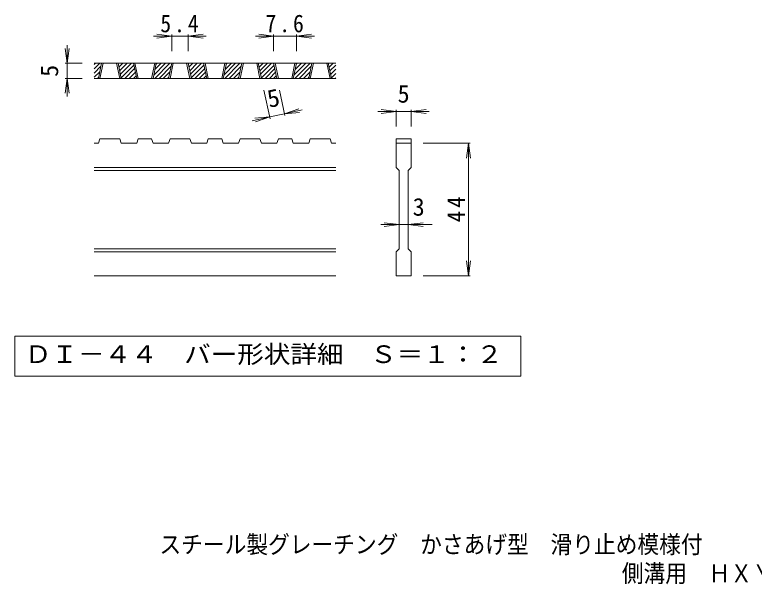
# Model space of a CAD drawing. Units: millimetres on the paper, enlarged 5 times, with parts at other scales. Extents: x -635 to 782, y -687 to 577.
# Drawn here: x -539 to 73, y -687 to -214 of the extents above; entities that cross this region are included whole.
import ezdxf
from ezdxf.enums import TextEntityAlignment as Align

# ---------------------------------------------------------------- set-up
doc = ezdxf.new("R2010")
doc.units = ezdxf.units.MM
doc.header["$LTSCALE"] = 5
doc.layers.add('D-0', color=3, linetype='Continuous', lineweight=9)
doc.layers.add('D-4', color=7, linetype='Continuous', lineweight=9)
doc.layers.add('F-5_F-5ﾚｲﾔ', color=2, linetype='Continuous')
doc.styles.add('ＭＳ ゴシック', font='')
doc.styles.get('ＭＳ ゴシック').set_extended_font_data('MS Gothic')

msp = doc.modelspace()

# ---------------------------------------------------------------- linework, layer by layer
at = {"layer": 'D-0'}
for p, q in [((-473.519, -259.234), (-468.986, -254.701)), ((-473.519, -255.699), (-472.521, -254.701)), ((-273.519, -254.701), (-473.519, -254.701)), ((-473.519, -262.77), (-467.938, -257.189)), ((-470.081, -267.201), (-467.406, -254.701)), ((-468.831, -267.201), (-466.156, -254.701)), ((-455.081, -254.701), (-452.406, -267.201)), ((-453.831, -254.701), (-451.156, -267.201)), ((-453.745, -255.1), (-453.346, -254.701)), ((-453.122, -258.012), (-449.811, -254.701)), ((-452.499, -260.925), (-446.275, -254.701)), ((-451.876, -263.837), (-442.74, -254.701)), ((-451.252, -266.749), (-440.723, -256.22)), ((-438.373, -267.201), (-441.048, -254.701)), ((-437.123, -267.201), (-439.798, -254.701)), ((-423.373, -254.701), (-426.048, -267.201)), ((-422.123, -254.701), (-424.798, -267.201)), ((-424.21, -264.456), (-414.455, -254.701)), ((-423.42, -267.201), (-410.92, -254.701)), ((-423.248, -259.958), (-417.991, -254.701)), ((-422.285, -255.46), (-421.527, -254.701)), ((-419.885, -267.201), (-409.872, -257.189)), ((-412.015, -267.201), (-409.34, -254.701)), ((-410.765, -267.201), (-408.09, -254.701)), ((-397.015, -254.701), (-394.34, -267.201)), ((-395.765, -254.701), (-393.09, -267.201)), ((-395.679, -255.1), (-395.28, -254.701)), ((-395.056, -258.012), (-391.745, -254.701)), ((-394.433, -260.925), (-388.209, -254.701)), ((-393.81, -263.837), (-384.674, -254.701)), ((-393.186, -266.749), (-382.657, -256.22)), ((-380.307, -267.201), (-382.982, -254.701)), ((-379.057, -267.201), (-381.732, -254.701)), ((-365.307, -254.701), (-367.982, -267.201)), ((-364.057, -254.701), (-366.732, -267.201)), ((-366.144, -264.456), (-356.389, -254.701)), ((-365.354, -267.201), (-352.854, -254.701)), ((-365.182, -259.958), (-359.925, -254.701)), ((-364.219, -255.46), (-363.46, -254.701)), ((-361.819, -267.201), (-351.806, -257.189)), ((-353.949, -267.201), (-351.274, -254.701)), ((-352.699, -267.201), (-350.024, -254.701)), ((-338.949, -254.701), (-336.274, -267.201)), ((-337.699, -254.701), (-335.024, -267.201)), ((-337.613, -255.1), (-337.214, -254.701)), ((-336.99, -258.012), (-333.679, -254.701)), ((-336.367, -260.925), (-330.143, -254.701)), ((-335.744, -263.837), (-326.608, -254.701)), ((-335.12, -266.749), (-324.591, -256.22)), ((-322.241, -267.201), (-324.916, -254.701)), ((-320.991, -267.201), (-323.666, -254.701)), ((-307.241, -254.701), (-309.916, -267.201)), ((-305.991, -254.701), (-308.666, -267.201)), ((-308.078, -264.456), (-298.323, -254.701)), ((-307.288, -267.201), (-294.788, -254.701)), ((-307.116, -259.958), (-301.859, -254.701)), ((-306.153, -255.46), (-305.394, -254.701)), ((-303.752, -267.201), (-293.74, -257.189)), ((-295.883, -267.201), (-293.208, -254.701)), ((-294.633, -267.201), (-291.958, -254.701)), ((-280.883, -254.701), (-278.208, -267.201)), ((-279.633, -254.701), (-276.958, -267.201)), ((-279.547, -255.1), (-279.148, -254.701)), ((-278.924, -258.012), (-275.613, -254.701)), ((-278.301, -260.925), (-273.519, -256.143)), ((-473.519, -266.305), (-468.901, -261.687)), ((-448.169, -267.201), (-440.1, -259.132)), ((-444.633, -267.201), (-439.476, -262.044)), ((-416.349, -267.201), (-410.835, -261.687)), ((-390.103, -267.201), (-382.034, -259.132)), ((-386.567, -267.201), (-381.41, -262.044)), ((-358.283, -267.201), (-352.769, -261.687)), ((-332.037, -267.201), (-323.968, -259.132)), ((-328.501, -267.201), (-323.344, -262.044)), ((-300.217, -267.201), (-294.703, -261.687)), ((-277.678, -263.837), (-273.519, -259.679)), ((-277.054, -266.749), (-273.519, -263.214)), ((-273.519, -267.201), (-473.519, -267.201)), ((-470.879, -267.201), (-469.863, -266.185)), ((-441.098, -267.201), (-438.853, -264.957)), ((-412.813, -267.201), (-411.797, -266.185)), ((-383.032, -267.201), (-380.787, -264.957)), ((-354.747, -267.201), (-353.731, -266.185)), ((-324.966, -267.201), (-322.721, -264.957)), ((-296.681, -267.201), (-295.665, -266.185)), ((-273.971, -267.201), (-273.519, -266.75)), ((-470.081, -320.951), (-468.831, -317.201)), ((-452.406, -317.201), (-468.831, -317.201)), ((-452.406, -317.201), (-451.156, -320.951)), ((-438.373, -320.951), (-437.123, -317.201)), ((-426.048, -317.201), (-437.123, -317.201)), ((-426.048, -317.201), (-424.798, -320.951)), ((-412.015, -320.951), (-410.765, -317.201)), ((-394.34, -317.201), (-410.765, -317.201)), ((-393.09, -320.951), (-394.34, -317.201)), ((-380.307, -320.951), (-379.057, -317.201)), ((-367.982, -317.201), (-379.057, -317.201)), ((-367.982, -317.201), (-366.732, -320.951)), ((-353.949, -320.951), (-352.699, -317.201)), ((-352.699, -317.201), (-336.274, -317.201)), ((-335.024, -320.951), (-336.274, -317.201)), ((-322.241, -320.951), (-320.991, -317.201)), ((-309.916, -317.201), (-320.991, -317.201)), ((-309.916, -317.201), (-308.666, -320.951)), ((-295.883, -320.951), (-294.633, -317.201)), ((-294.633, -317.201), (-278.208, -317.201)), ((-276.958, -320.951), (-278.208, -317.201)), ((-223.519, -317.201), (-211.019, -317.201)), ((-223.519, -317.201), (-223.519, -320.951)), ((-211.019, -317.201), (-211.019, -320.951)), ((-470.081, -320.951), (-473.519, -320.951)), ((-438.373, -320.951), (-451.156, -320.951)), ((-412.015, -320.951), (-424.798, -320.951)), ((-380.307, -320.951), (-393.09, -320.951)), ((-353.949, -320.951), (-366.732, -320.951)), ((-322.241, -320.951), (-335.024, -320.951)), ((-295.883, -320.951), (-308.666, -320.951)), ((-273.519, -320.951), (-276.958, -320.951)), ((-223.519, -320.951), (-211.019, -320.951)), ((-223.519, -340.951), (-223.519, -320.951)), ((-211.019, -320.951), (-211.019, -340.951)), ((-273.519, -340.951), (-473.519, -340.951)), ((-223.519, -340.951), (-221.019, -343.451)), ((-213.519, -343.451), (-211.019, -340.951)), ((-273.519, -343.451), (-473.519, -343.451)), ((-221.019, -408.451), (-221.019, -343.451)), ((-213.519, -343.451), (-213.519, -408.451)), ((-273.519, -408.451), (-473.519, -408.451)), ((-213.519, -408.451), (-211.019, -410.951)), ((-273.519, -410.951), (-473.519, -410.951)), ((-211.019, -410.951), (-211.019, -430.951)), ((-273.519, -430.951), (-473.519, -430.951)), ((-211.019, -430.951), (-223.519, -430.951))]:
    msp.add_line(p, q, dxfattribs=at)
msp.add_lwpolyline([(-223.519, -430.951), (-223.519, -410.951), (-221.019, -408.451)], dxfattribs=at)
at = {"layer": 'D-0', "color": 7}
msp.add_lwpolyline([(-539.346, -480.951), (-539.346, -514.177), (-120.192, -514.177), (-120.192, -480.951)], close=True, dxfattribs=at)
at = {"layer": 'D-4'}
for p, q in [((-409.34, -232.201), (-424.34, -232.201)), ((-409.34, -232.201), (-421.733, -230.57)), ((-409.34, -232.201), (-421.733, -233.833)), ((-409.34, -230.701), (-409.34, -244.701)), ((-395.765, -232.201), (-409.34, -232.201)), ((-395.765, -232.201), (-383.372, -230.57)), ((-395.765, -230.701), (-395.765, -244.701)), ((-395.765, -232.201), (-383.372, -233.833)), ((-395.765, -232.201), (-380.765, -232.201)), ((-324.916, -232.201), (-339.916, -232.201)), ((-324.916, -232.201), (-337.309, -230.57)), ((-324.916, -232.201), (-337.309, -233.833)), ((-324.916, -230.701), (-324.916, -244.701)), ((-305.991, -232.201), (-324.916, -232.201)), ((-305.991, -232.201), (-293.598, -230.57)), ((-305.991, -230.701), (-305.991, -244.701)), ((-305.991, -232.201), (-293.598, -233.833)), ((-305.991, -232.201), (-290.991, -232.201)), ((-496.019, -254.701), (-497.651, -242.308)), ((-496.019, -254.701), (-496.019, -239.701)), ((-496.019, -254.701), (-494.388, -242.308)), ((-497.519, -254.701), (-483.519, -254.701)), ((-496.019, -254.701), (-496.019, -267.201)), ((-496.019, -267.201), (-497.651, -279.594)), ((-497.519, -267.201), (-483.519, -267.201)), ((-496.019, -267.201), (-494.388, -279.594)), ((-496.019, -267.201), (-496.019, -282.201)), ((-327.872, -300.62), (-332.931, -276.98)), ((-315.649, -298.004), (-320.148, -276.98)), ((-315.963, -296.537), (-304.186, -292.348)), ((-315.963, -296.537), (-301.295, -293.398)), ((-223.519, -294.701), (-235.912, -293.07)), ((-223.519, -293.201), (-223.519, -307.201)), ((-211.019, -294.701), (-198.626, -293.07)), ((-211.019, -293.201), (-211.019, -307.201)), ((-328.186, -299.153), (-342.854, -302.292)), ((-328.186, -299.153), (-340.646, -300.151)), ((-328.186, -299.153), (-339.963, -303.342)), ((-315.963, -296.537), (-328.186, -299.153)), ((-315.963, -296.537), (-303.503, -295.539)), ((-223.519, -294.701), (-238.519, -294.701)), ((-223.519, -294.701), (-235.912, -296.333)), ((-211.019, -294.701), (-223.519, -294.701)), ((-211.019, -294.701), (-198.626, -296.333)), ((-211.019, -294.701), (-196.019, -294.701)), ((-162.019, -320.951), (-201.019, -320.951)), ((-163.519, -320.951), (-165.151, -333.344)), ((-163.519, -320.951), (-161.888, -333.344)), ((-163.519, -430.951), (-163.519, -320.951)), ((-221.019, -388.451), (-236.019, -388.451)), ((-221.019, -388.451), (-233.412, -386.819)), ((-221.019, -388.451), (-233.412, -390.083)), ((-213.519, -388.451), (-221.019, -388.451)), ((-213.519, -388.451), (-201.126, -386.819)), ((-213.519, -388.451), (-201.126, -390.083)), ((-213.519, -388.451), (-193.519, -388.451)), ((-163.519, -430.951), (-165.151, -418.558)), ((-163.519, -430.951), (-161.888, -418.558)), ((-162.019, -430.951), (-201.019, -430.951))]:
    msp.add_line(p, q, dxfattribs=at)

# ---------------------------------------------------------------- texts
at = {"layer": 'D-0', "color": 2, "style": 'ＭＳ ゴシック', "width": 1.1}
msp.add_text('ＤＩ－４４\u3000バー形状詳細\u3000Ｓ＝１：２', height=14.66, dxfattribs=at).set_placement((-531.019, -507.564), align=Align.BOTTOM_LEFT)
at = {"layer": 'D-4', "color": 2, "style": 'ＭＳ ゴシック'}
for rotation, p in [(90, (-499.019, -265.951)), (12.079, (-327.592, -295.958))]:
    msp.add_text('5', height=14.66, rotation=rotation, dxfattribs=at).set_placement(p, align=Align.BOTTOM_LEFT)
for s, p in [('5', (-222.269, -291.701)), ('3', (-209.769, -385.451))]:
    msp.add_text(s, height=14.66, dxfattribs=at).set_placement(p, align=Align.BOTTOM_LEFT)
at = {"layer": 'D-4', "color": 2, "char_height": 14.66, "attachment_point": 7, "style": 'ＭＳ ゴシック'}
for s, insert in [('\\T1.27;\\W0.9;5.4', (-418.802, -229.201)), ('\\T1.27;\\W0.9;7.6', (-331.703, -229.201))]:
    msp.add_mtext(s, dxfattribs=dict(at, insert=insert))
at = {"layer": 'D-4', "color": 2, "insert": (-166.519, -386.576), "char_height": 14.66, "attachment_point": 7, "rotation": 90, "style": 'ＭＳ ゴシック'}
msp.add_mtext('\\T1.27;\\W0.95;44', dxfattribs=at)
at = {"layer": 'F-5_F-5ﾚｲﾔ', "style": 'ＭＳ ゴシック', "width": 0.9}
for s, p in [('スチール製グレーチング\u3000かさあげ型\u3000滑り止め模様付\u3000', (-419.528, -665.234)), ('側溝用\u3000ＨＸＹ\u3000３９４４Ａ', (-36.545, -689.202))]:
    msp.add_text(s, height=14.66, dxfattribs=at).set_placement(p, align=Align.BOTTOM_LEFT)

doc.saveas('drawing.dxf')
